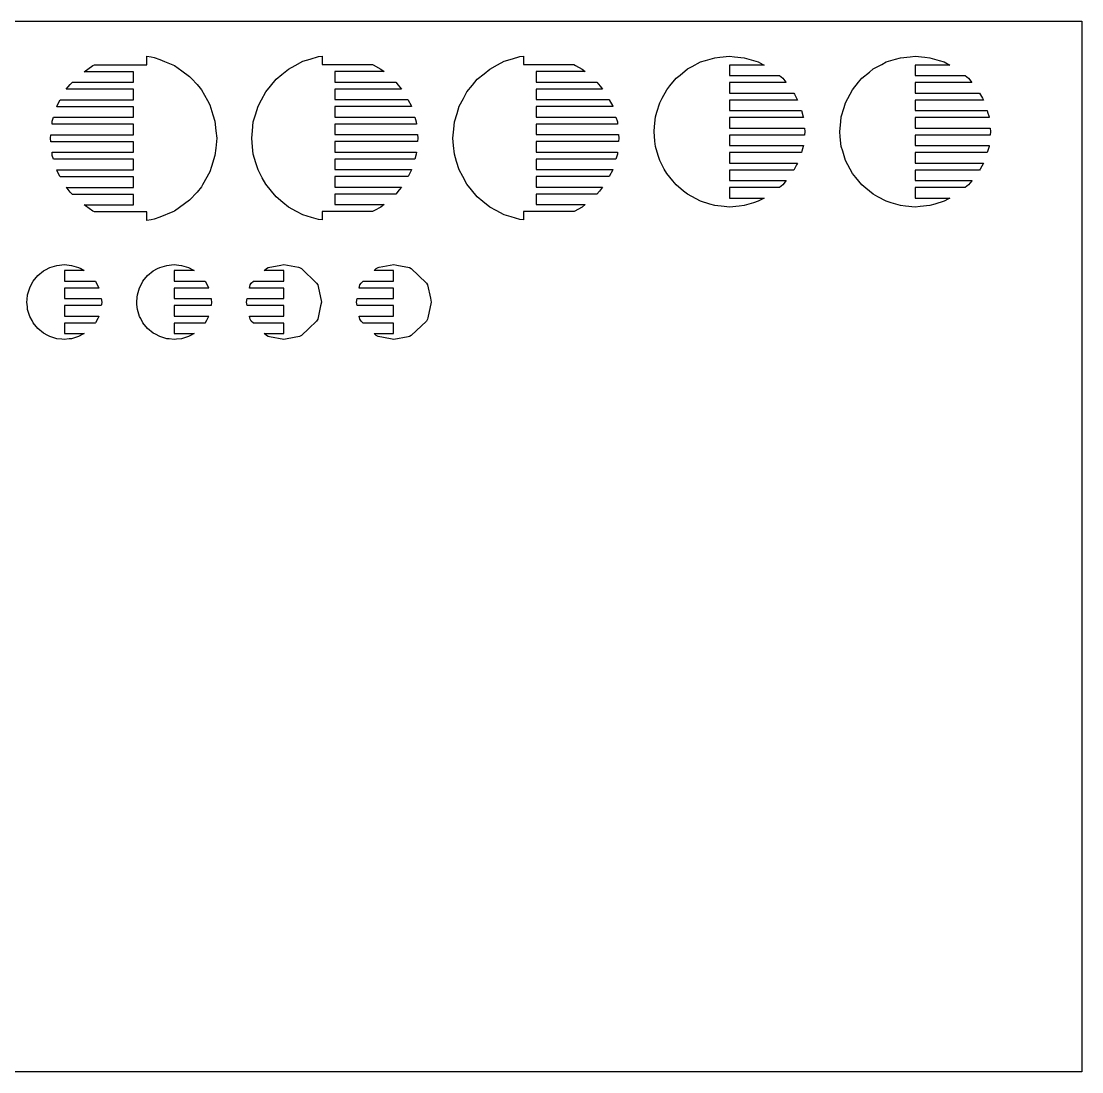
# Model space of a CAD drawing. Header units: metres. Extents: x 0 to 600, y 0 to 300.
# Drawn here: x 297.1 to 600, y 0 to 300 of the extents above; entities that cross this region are included whole.
import ezdxf

# ---------------------------------------------------------------- set-up
doc = ezdxf.new("R2010")
doc.units = ezdxf.units.M

msp = doc.modelspace()

# ---------------------------------------------------------------- linework, layer by layer
at = {"layer": 'sheet_boundary'}
for p, q in [((0, 300), (600, 300)), ((600, 300), (600, 0)), ((600, 0), (0, 0))]:
    msp.add_line(p, q, dxfattribs=at)
at = {"layer": 'X-1'}
for p, q in [((367.649428, 229.667776), (371.2315, 230.327824)), ((371.2315, 230.327824), (372.124956, 230.492457)), ((372.124956, 230.492457), (376.26113, 229.730307)), ((366.524219, 228.808483), (367.113968, 229.375569)), ((372.093706, 228.808483), (366.524219, 228.808483)), ((367.113968, 229.375569), (367.649428, 229.667776)), ((372.093706, 225.808483), (372.093706, 228.808483)), ((376.26113, 229.730307), (376.600485, 229.667776)), ((376.600485, 229.667776), (377.135944, 229.375569)), ((377.135944, 229.375569), (381.444761, 225.232337)), ((362.2727, 223.808483), (362.455107, 224.685741)), ((362.455107, 224.685741), (362.805151, 225.232337)), ((362.805151, 225.232337), (363.404323, 225.808483)), ((363.404323, 225.808483), (372.093706, 225.808483)), ((381.444761, 225.232337), (381.794805, 224.685741)), ((381.794805, 224.685741), (381.878039, 224.285445)), ((381.878039, 224.285445), (382.80893, 219.808483)), ((372.093706, 223.808483), (362.2727, 223.808483)), ((372.093706, 220.808483), (372.093706, 223.808483)), ((361.440983, 219.808483), (361.648912, 220.808483)), ((361.648912, 218.808483), (361.440983, 219.808483)), ((361.648912, 220.808483), (372.093706, 220.808483)), ((372.093706, 218.808483), (361.648912, 218.808483)), ((372.093706, 215.808483), (372.093706, 218.808483)), ((382.585499, 218.733932), (381.794805, 214.931225)), ((382.80893, 219.808483), (382.585499, 218.733932)), ((362.371874, 215.331522), (362.272699, 215.808483)), ((362.272699, 215.808483), (372.093706, 215.808483)), ((362.455107, 214.931225), (362.371874, 215.331522)), ((362.805151, 214.384629), (362.455107, 214.931225)), ((363.404323, 213.808483), (362.805151, 214.384629)), ((372.093706, 213.808483), (363.404323, 213.808483)), ((372.093706, 210.808483), (372.093706, 213.808483)), ((379.225985, 212.25112), (377.135944, 210.241397)), ((381.444761, 214.384629), (379.225985, 212.25112)), ((381.794805, 214.931225), (381.444761, 214.384629)), ((367.113968, 210.241397), (366.524218, 210.808483)), ((366.524218, 210.808483), (372.093706, 210.808483)), ((367.649428, 209.94919), (367.113968, 210.241397)), ((367.988783, 209.886659), (367.649428, 209.94919)), ((372.124956, 209.12451), (367.988783, 209.886659)), ((373.018413, 209.289142), (372.124956, 209.12451)), ((376.600485, 209.94919), (373.018413, 209.289142)), ((377.135944, 210.241397), (376.600485, 209.94919))]:
    msp.add_line(p, q, dxfattribs=at)
at = {"layer": 'X-10'}
for p, q in [((399.35673, 229.730307), (403.492903, 230.492457)), ((403.492903, 230.492457), (404.38636, 230.327824)), ((404.38636, 230.327824), (407.968432, 229.667776)), ((397.892165, 228.808483), (398.481915, 229.375569)), ((403.461653, 228.808483), (397.892165, 228.808483)), ((398.481915, 229.375569), (399.017375, 229.667776)), ((399.017375, 229.667776), (399.35673, 229.730307)), ((403.461653, 225.808483), (403.461653, 228.808483)), ((407.968432, 229.667776), (408.503891, 229.375569)), ((408.503891, 229.375569), (410.593932, 227.365846)), ((410.593932, 227.365846), (412.812708, 225.232337)), ((393.640647, 223.808483), (393.739821, 224.285445)), ((393.739821, 224.285445), (393.823054, 224.685741)), ((393.823054, 224.685741), (394.173098, 225.232337)), ((394.173098, 225.232337), (394.77227, 225.808483)), ((394.77227, 225.808483), (403.461653, 225.808483)), ((412.812708, 225.232337), (413.162753, 224.685741)), ((413.162753, 224.685741), (413.953446, 220.883034)), ((403.461653, 223.808483), (393.640647, 223.808483)), ((403.461653, 220.808483), (403.461653, 223.808483)), ((392.80893, 219.808483), (393.016859, 220.808483)), ((393.016859, 218.808483), (392.80893, 219.808483)), ((393.016859, 220.808483), (403.461653, 220.808483)), ((403.461653, 218.808483), (393.016859, 218.808483)), ((403.461653, 215.808483), (403.461653, 218.808483)), ((414.176877, 219.808483), (413.245986, 215.331522)), ((413.953446, 220.883034), (414.176877, 219.808483)), ((393.823054, 214.931225), (393.640647, 215.808483)), ((393.640647, 215.808483), (403.461653, 215.808483)), ((413.245986, 215.331522), (413.162753, 214.931225)), ((394.173098, 214.384629), (393.823054, 214.931225)), ((394.772271, 213.808483), (394.173098, 214.384629)), ((403.461653, 213.808483), (394.772271, 213.808483)), ((403.461653, 210.808483), (403.461653, 213.808483)), ((412.812708, 214.384629), (408.503891, 210.241397)), ((413.162753, 214.931225), (412.812708, 214.384629)), ((398.481915, 210.241397), (397.892166, 210.808483)), ((397.892166, 210.808483), (403.461653, 210.808483)), ((399.017375, 209.94919), (398.481915, 210.241397)), ((402.599447, 209.289142), (399.017375, 209.94919)), ((403.492903, 209.12451), (402.599447, 209.289142)), ((407.629077, 209.886659), (403.492903, 209.12451)), ((407.968432, 209.94919), (407.629077, 209.886659)), ((408.503891, 210.241397), (407.968432, 209.94919))]:
    msp.add_line(p, q, dxfattribs=at)
at = {"layer": 'X-7'}
for p, q in [((333.002075, 287.563024), (333.002075, 290)), ((333.002075, 290), (334.21361, 289.825916)), ((334.21361, 289.825916), (335.071562, 289.660012)), ((335.071562, 289.660012), (336.70227, 289.10438)), ((336.70227, 289.10438), (338.06199, 288.539849)), ((338.06199, 288.539849), (340.426814, 287.558017)), ((315.08132, 285.563024), (317.538077, 287.349765)), ((329.17102, 285.563024), (315.08132, 285.563024)), ((317.538077, 287.349765), (317.977726, 287.558017)), ((317.977726, 287.558017), (317.989786, 287.563024)), ((317.989786, 287.563024), (333.002075, 287.563024)), ((329.17102, 282.563024), (329.17102, 285.563024)), ((340.426814, 287.558017), (340.866463, 287.349765)), ((340.866463, 287.349765), (342.939248, 285.842277)), ((342.939248, 285.842277), (345.141415, 284.240693)), ((309.954401, 280.563024), (311.095669, 281.900222)), ((311.095669, 281.900222), (311.709474, 282.563024)), ((311.709474, 282.563024), (329.17102, 282.563024)), ((345.141415, 284.240693), (345.680517, 283.658558)), ((345.680517, 283.658558), (347.308871, 281.900222)), ((347.308871, 281.900222), (348.218353, 280.834602)), ((329.17102, 280.563024), (309.954401, 280.563024)), ((329.17102, 277.563024), (329.17102, 280.563024)), ((348.218353, 280.834602), (348.544657, 280.452279)), ((348.544657, 280.452279), (350.274794, 277.339814)), ((307.278405, 275.563024), (307.457304, 276.13011)), ((307.457304, 276.13011), (308.253823, 277.563024)), ((308.253823, 277.563024), (329.17102, 277.563024)), ((350.274794, 277.339814), (350.947236, 276.13011)), ((350.947236, 276.13011), (351.855457, 273.251166)), ((329.17102, 275.563024), (307.278405, 275.563024)), ((329.17102, 272.563024), (329.17102, 275.563024)), ((351.855457, 273.251166), (352.426737, 271.440281)), ((305.887948, 270.563024), (305.977804, 271.440281)), ((329.17102, 270.563024), (305.887948, 270.563024)), ((305.977804, 271.440281), (306.331995, 272.563024)), ((306.331995, 272.563024), (329.17102, 272.563024)), ((329.17102, 267.563024), (329.17102, 270.563024)), ((352.426737, 271.440281), (352.710428, 268.670606)), ((305.478238, 266.563024), (305.580665, 267.563024)), ((305.580665, 265.563024), (305.478238, 266.563024)), ((305.580665, 267.563024), (329.17102, 267.563024)), ((352.926302, 266.563024), (352.635527, 263.724188)), ((352.710428, 268.670606), (352.926302, 266.563024)), ((329.17102, 265.563024), (305.580665, 265.563024)), ((329.17102, 262.563024), (329.17102, 265.563024)), ((352.635527, 263.724188), (352.426737, 261.685766)), ((305.977804, 261.685766), (305.887948, 262.563024)), ((305.887948, 262.563024), (329.17102, 262.563024)), ((306.331995, 260.563024), (305.977804, 261.685766)), ((329.17102, 260.563024), (306.331995, 260.563024)), ((329.17102, 257.563024), (329.17102, 260.563024)), ((352.426737, 261.685766), (351.435686, 258.544261)), ((307.457304, 256.995937), (307.278405, 257.563024)), ((307.278405, 257.563024), (329.17102, 257.563024)), ((351.435686, 258.544261), (350.947236, 256.995937)), ((308.129746, 255.786233), (307.457304, 256.995937)), ((308.253823, 255.563024), (308.129746, 255.786233)), ((329.17102, 255.563024), (308.253823, 255.563024)), ((329.17102, 252.563024), (329.17102, 255.563024)), ((350.947236, 256.995937), (348.861454, 253.243677)), ((310.186187, 252.291445), (309.954401, 252.563024)), ((309.954401, 252.563024), (329.17102, 252.563024)), ((311.095669, 251.225826), (310.186187, 252.291445)), ((348.544657, 252.673768), (347.308871, 251.225826)), ((348.861454, 253.243677), (348.544657, 252.673768)), ((311.709474, 250.563024), (311.095669, 251.225826)), ((329.17102, 250.563024), (311.709474, 250.563024)), ((329.17102, 247.563024), (329.17102, 250.563024)), ((345.141415, 248.885354), (340.866463, 245.776282)), ((347.308871, 251.225826), (345.141415, 248.885354)), ((315.465292, 247.28377), (315.08132, 247.563024)), ((315.08132, 247.563024), (329.17102, 247.563024)), ((317.538077, 245.776282), (315.465292, 247.28377)), ((317.977726, 245.56803), (317.538077, 245.776282)), ((317.989786, 245.563024), (317.977726, 245.56803)), ((333.002075, 245.563024), (317.989786, 245.563024)), ((333.002075, 243.126047), (333.002075, 245.563024)), ((340.426814, 245.56803), (336.70227, 244.021668)), ((340.866463, 245.776282), (340.426814, 245.56803)), ((334.21361, 243.300131), (333.002075, 243.126047)), ((335.071562, 243.466035), (334.21361, 243.300131)), ((336.70227, 244.021668), (335.071562, 243.466035))]:
    msp.add_line(p, q, dxfattribs=at)
at = {"layer": 'Z-1'}
for p, q in [((305.300482, 229.679187), (307.304722, 230.287167)), ((307.304722, 230.287167), (308.004922, 230.356131)), ((308.004922, 230.356131), (309.389062, 230.492457)), ((309.389062, 230.492457), (310.089262, 230.423493)), ((310.089262, 230.423493), (311.473402, 230.287167)), ((311.473402, 230.287167), (313.477641, 229.679187)), ((300.505663, 225.744181), (301.834352, 227.363193)), ((301.834352, 227.363193), (303.453365, 228.691882)), ((303.453365, 228.691882), (304.073874, 229.023551)), ((304.073874, 229.023551), (305.300482, 229.679187)), ((315.106614, 228.808483), (309.420312, 228.808483)), ((309.420312, 228.808483), (309.420312, 225.808483)), ((313.477641, 229.679187), (314.098151, 229.347518)), ((314.098151, 229.347518), (315.106614, 228.808483)), ((299.518358, 223.897063), (299.850027, 224.517572)), ((299.850027, 224.517572), (300.505663, 225.744181)), ((309.420312, 225.808483), (318.219689, 225.808483)), ((318.219689, 225.808483), (318.272461, 225.744181)), ((318.272461, 225.744181), (318.60413, 225.123671)), ((318.60413, 225.123671), (319.259766, 223.897063)), ((298.774052, 220.508683), (298.910378, 221.892823)), ((298.910378, 221.892823), (299.518358, 223.897063)), ((319.286636, 223.808483), (309.420312, 223.808483)), ((309.420312, 223.808483), (309.420312, 220.808483)), ((319.259766, 223.897063), (319.286636, 223.808483)), ((298.705088, 219.808483), (298.774052, 220.508683)), ((298.841414, 218.424344), (298.705088, 219.808483)), ((298.910378, 217.724143), (298.841414, 218.424344)), ((309.420312, 220.808483), (319.974544, 220.808483)), ((319.974544, 218.808483), (309.420312, 218.808483)), ((309.420312, 218.808483), (309.420312, 215.808483)), ((319.974544, 220.808483), (320.073035, 219.808483)), ((320.004072, 219.108283), (319.974544, 218.808483)), ((320.073035, 219.808483), (320.004072, 219.108283)), ((299.518358, 215.719904), (298.910378, 217.724143)), ((300.173994, 214.493295), (299.518358, 215.719904)), ((309.420312, 215.808483), (319.286636, 215.808483)), ((318.928097, 215.099394), (318.272461, 213.872786)), ((319.259766, 215.719904), (318.928097, 215.099394)), ((319.286636, 215.808483), (319.259766, 215.719904)), ((300.505663, 213.872786), (300.173994, 214.493295)), ((301.834352, 212.253773), (300.505663, 213.872786)), ((303.453365, 210.925084), (301.834352, 212.253773)), ((318.219689, 213.808483), (309.420312, 213.808483)), ((309.420312, 213.808483), (309.420312, 210.808483)), ((318.272461, 213.872786), (318.219689, 213.808483)), ((304.679973, 210.269448), (303.453365, 210.925084)), ((305.300482, 209.937779), (304.679973, 210.269448)), ((307.304722, 209.329799), (305.300482, 209.937779)), ((308.688862, 209.193473), (307.304722, 209.329799)), ((309.389062, 209.12451), (308.688862, 209.193473)), ((310.773201, 209.260836), (309.389062, 209.12451)), ((309.420312, 210.808483), (315.106614, 210.808483)), ((311.473402, 209.329799), (310.773201, 209.260836)), ((313.477641, 209.937779), (311.473402, 209.329799)), ((314.70425, 210.593415), (313.477641, 209.937779)), ((315.106614, 210.808483), (314.70425, 210.593415))]:
    msp.add_line(p, q, dxfattribs=at)
at = {"layer": 'Z-10'}
for p, q in [((336.668429, 229.679187), (338.672669, 230.287167)), ((338.672669, 230.287167), (340.056809, 230.423493)), ((340.056809, 230.423493), (340.757009, 230.492457)), ((340.757009, 230.492457), (342.141149, 230.356131)), ((342.141149, 230.356131), (342.841349, 230.287167)), ((342.841349, 230.287167), (344.845589, 229.679187)), ((331.87361, 225.744181), (333.202299, 227.363193)), ((333.202299, 227.363193), (334.821312, 228.691882)), ((334.821312, 228.691882), (336.04792, 229.347518)), ((336.04792, 229.347518), (336.668429, 229.679187)), ((346.474561, 228.808483), (340.788259, 228.808483)), ((340.788259, 228.808483), (340.788259, 225.808483)), ((344.845589, 229.679187), (346.072197, 229.023551)), ((346.072197, 229.023551), (346.474561, 228.808483)), ((330.886305, 223.897063), (331.541941, 225.123671)), ((331.541941, 225.123671), (331.87361, 225.744181)), ((340.788259, 225.808483), (349.587636, 225.808483)), ((349.587636, 225.808483), (349.640408, 225.744181)), ((349.640408, 225.744181), (350.296044, 224.517572)), ((350.296044, 224.517572), (350.627713, 223.897063)), ((330.073035, 219.808483), (330.209362, 221.192623)), ((330.209362, 221.192623), (330.278325, 221.892823)), ((330.278325, 221.892823), (330.886305, 223.897063)), ((350.654584, 223.808483), (340.788259, 223.808483)), ((340.788259, 223.808483), (340.788259, 220.808483)), ((350.627713, 223.897063), (350.654584, 223.808483)), ((330.141999, 219.108283), (330.073035, 219.808483)), ((330.278325, 217.724143), (330.141999, 219.108283)), ((340.788259, 220.808483), (351.342491, 220.808483)), ((351.342491, 218.808483), (340.788259, 218.808483)), ((340.788259, 218.808483), (340.788259, 215.808483)), ((351.342491, 220.808483), (351.372019, 220.508683)), ((351.440983, 219.808483), (351.342491, 218.808483)), ((351.372019, 220.508683), (351.440983, 219.808483)), ((330.886305, 215.719904), (330.278325, 217.724143)), ((331.217974, 215.099394), (330.886305, 215.719904)), ((331.87361, 213.872786), (331.217974, 215.099394)), ((340.788259, 215.808483), (350.654584, 215.808483)), ((350.627713, 215.719904), (349.972077, 214.493295)), ((350.654584, 215.808483), (350.627713, 215.719904)), ((333.202299, 212.253773), (331.87361, 213.872786)), ((334.821312, 210.925084), (333.202299, 212.253773)), ((349.587636, 213.808483), (340.788259, 213.808483)), ((340.788259, 213.808483), (340.788259, 210.808483)), ((349.640408, 213.872786), (349.587636, 213.808483)), ((349.972077, 214.493295), (349.640408, 213.872786)), ((335.441821, 210.593415), (334.821312, 210.925084)), ((336.668429, 209.937779), (335.441821, 210.593415)), ((338.672669, 209.329799), (336.668429, 209.937779)), ((339.37287, 209.260836), (338.672669, 209.329799)), ((340.757009, 209.12451), (339.37287, 209.260836)), ((341.457209, 209.193473), (340.757009, 209.12451)), ((340.788259, 210.808483), (346.474562, 210.808483)), ((342.841349, 209.329799), (341.457209, 209.193473)), ((344.845589, 209.937779), (342.841349, 209.329799)), ((345.466098, 210.269448), (344.845589, 209.937779)), ((346.474562, 210.808483), (345.466098, 210.269448))]:
    msp.add_line(p, q, dxfattribs=at)
at = {"layer": 'Z-3'}
for p, q in [((488.674205, 287.057703), (491.112834, 288.361177)), ((491.112834, 288.361177), (492.505518, 288.783644)), ((492.505518, 288.783644), (495.151585, 289.58632)), ((495.151585, 289.58632), (496.599928, 289.728969)), ((496.599928, 289.728969), (499.351746, 290)), ((499.351746, 290), (500.800089, 289.857351)), ((500.800089, 289.857351), (503.551906, 289.58632)), ((503.551906, 289.58632), (504.94459, 289.163854)), ((504.94459, 289.163854), (507.590657, 288.361177)), ((507.590657, 288.361177), (508.874162, 287.675129)), ((485.253224, 284.617474), (487.3907, 286.371655)), ((487.3907, 286.371655), (488.674205, 287.057703)), ((509.256648, 287.470686), (499.382996, 287.470686)), ((499.382996, 287.470686), (499.382996, 284.470686)), ((508.874162, 287.675129), (509.256648, 287.470686)), ((482.374041, 281.556733), (484.128222, 283.69421)), ((484.128222, 283.69421), (485.253224, 284.617474)), ((499.382996, 284.470686), (513.629129, 284.470686)), ((515.579388, 282.470686), (499.382996, 282.470686)), ((499.382996, 282.470686), (499.382996, 279.470686)), ((513.629129, 284.470686), (514.575269, 283.69421)), ((514.575269, 283.69421), (515.498534, 282.569208)), ((515.498534, 282.569208), (515.579388, 282.470686)), ((480.147303, 277.993102), (481.450777, 280.431732)), ((481.450777, 280.431732), (482.374041, 281.556733)), ((499.382996, 279.470686), (517.766404, 279.470686)), ((517.766404, 279.470686), (517.938763, 279.148227)), ((517.938763, 279.148227), (518.835426, 277.470686)), ((478.658578, 274.063531), (479.461255, 276.709598)), ((479.461255, 276.709598), (480.147303, 277.993102)), ((518.835426, 277.470686), (499.382996, 277.470686)), ((499.382996, 277.470686), (499.382996, 274.470686)), ((477.965081, 269.919029), (478.236112, 272.670847)), ((478.236112, 272.670847), (478.658578, 274.063531)), ((499.382996, 274.470686), (519.921403, 274.470686)), ((519.921403, 274.470686), (520.467379, 272.670847)), ((520.467379, 272.670847), (520.487093, 272.470686)), ((477.822432, 268.470686), (477.965081, 269.919029)), ((520.487093, 272.470686), (499.382996, 272.470686)), ((499.382996, 272.470686), (499.382996, 269.470686)), ((478.093463, 265.718869), (477.822432, 268.470686)), ((499.382996, 269.470686), (520.782568, 269.470686)), ((520.782568, 267.470686), (499.382996, 267.470686)), ((499.382996, 267.470686), (499.382996, 264.470686)), ((520.782568, 269.470686), (520.881059, 268.470686)), ((520.881059, 268.470686), (520.782568, 267.470686)), ((478.236112, 264.270526), (478.093463, 265.718869)), ((479.038788, 261.624459), (478.236112, 264.270526)), ((499.382996, 264.470686), (520.487093, 264.470686)), ((520.467379, 264.270526), (520.044913, 262.877842)), ((520.487093, 264.470686), (520.467379, 264.270526)), ((479.461255, 260.231775), (479.038788, 261.624459)), ((519.921403, 262.470686), (499.382996, 262.470686)), ((499.382996, 262.470686), (499.382996, 259.470686)), ((520.044913, 262.877842), (519.921403, 262.470686)), ((480.764729, 257.793146), (479.461255, 260.231775)), ((481.450777, 256.509641), (480.764729, 257.793146)), ((499.382996, 259.470686), (518.835426, 259.470686)), ((518.556189, 258.94827), (517.766404, 257.470686)), ((518.835426, 259.470686), (518.556189, 258.94827)), ((483.204958, 254.372164), (481.450777, 256.509641)), ((517.766404, 257.470686), (499.382996, 257.470686)), ((499.382996, 257.470686), (499.382996, 254.470686)), ((499.382996, 254.470686), (515.579388, 254.470686)), ((515.579388, 254.470686), (514.575269, 253.247163)), ((484.128222, 253.247163), (483.204958, 254.372164)), ((486.265699, 251.492982), (484.128222, 253.247163)), ((487.3907, 250.569717), (486.265699, 251.492982)), ((513.629129, 252.470686), (499.382996, 252.470686)), ((499.382996, 252.470686), (499.382996, 249.470686)), ((514.575269, 253.247163), (513.629129, 252.470686)), ((489.829329, 249.266243), (487.3907, 250.569717)), ((491.112834, 248.580195), (489.829329, 249.266243)), ((493.758901, 247.777519), (491.112834, 248.580195)), ((499.382996, 249.470686), (509.256649, 249.470686)), ((507.590657, 248.580195), (506.197973, 248.157729)), ((509.256649, 249.470686), (507.590657, 248.580195)), ((495.151585, 247.355053), (493.758901, 247.777519)), ((497.903402, 247.084022), (495.151585, 247.355053)), ((499.351746, 246.941373), (497.903402, 247.084022)), ((502.103563, 247.212403), (499.351746, 246.941373)), ((503.551906, 247.355053), (502.103563, 247.212403)), ((506.197973, 248.157729), (503.551906, 247.355053))]:
    msp.add_line(p, q, dxfattribs=at)
at = {"layer": 'Z-4'}
for p, q in [((375.338402, 287.35311), (377.571541, 288.546748)), ((377.571541, 288.546748), (379.598908, 289.161743)), ((379.598908, 289.161743), (382.022006, 289.896782)), ((382.022006, 289.896782), (383.069993, 290)), ((383.069993, 290), (383.069993, 287.6286)), ((369.874911, 283.404024), (371.512606, 284.748046)), ((371.512606, 284.748046), (373.469969, 286.354412)), ((373.469969, 286.354412), (375.338402, 287.35311)), ((383.069993, 287.6286), (397.446862, 287.6286)), ((400.715104, 285.6286), (386.681585, 285.6286)), ((386.681585, 285.6286), (386.681585, 282.6286)), ((397.446862, 287.6286), (397.597561, 287.54805)), ((397.597561, 287.54805), (399.8307, 286.354412)), ((399.8307, 286.354412), (400.715104, 285.6286)), ((368.268545, 281.446661), (369.874911, 283.404024)), ((386.681585, 282.6286), (404.062132, 282.6286)), ((404.062132, 282.6286), (404.76978, 281.766329)), ((404.76978, 281.766329), (405.70349, 280.6286)), ((365.730885, 277.575827), (366.924524, 279.808966)), ((366.924524, 279.808966), (368.268545, 281.446661)), ((405.70349, 280.6286), (386.681585, 280.6286)), ((386.681585, 280.6286), (386.681585, 277.6286)), ((363.997148, 273.284297), (364.732187, 275.707394)), ((364.732187, 275.707394), (365.730885, 277.575827)), ((386.681585, 277.6286), (407.541576, 277.6286)), ((407.541576, 277.6286), (408.568483, 275.707394)), ((408.568483, 275.707394), (408.592385, 275.6286)), ((363.382153, 271.25693), (363.997148, 273.284297)), ((408.592385, 275.6286), (386.681585, 275.6286)), ((386.681585, 275.6286), (386.681585, 272.6286)), ((386.681585, 272.6286), (409.502425, 272.6286)), ((409.502425, 272.6286), (409.918517, 271.25693)), ((363.133961, 268.736992), (363.382153, 271.25693)), ((409.980402, 270.6286), (386.681585, 270.6286)), ((386.681585, 270.6286), (386.681585, 267.6286)), ((409.918517, 271.25693), (409.980402, 270.6286)), ((362.926302, 266.6286), (363.133961, 268.736992)), ((363.174495, 264.108663), (362.926302, 266.6286)), ((386.681585, 267.6286), (410.275876, 267.6286)), ((410.275876, 267.6286), (410.374367, 266.6286)), ((410.374367, 266.6286), (410.275876, 265.6286)), ((363.382153, 262.000271), (363.174495, 264.108663)), ((410.275876, 265.6286), (386.681585, 265.6286)), ((386.681585, 265.6286), (386.681585, 262.6286)), ((364.117192, 259.577174), (363.382153, 262.000271)), ((386.681585, 262.6286), (409.980402, 262.6286)), ((409.502425, 260.6286), (386.681585, 260.6286)), ((386.681585, 260.6286), (386.681585, 257.6286)), ((409.918517, 262.000271), (409.502425, 260.6286)), ((409.980402, 262.6286), (409.918517, 262.000271)), ((364.732187, 257.549806), (364.117192, 259.577174)), ((365.925825, 255.316667), (364.732187, 257.549806)), ((386.681585, 257.6286), (408.592385, 257.6286)), ((408.568483, 257.549806), (407.569784, 255.681374)), ((408.592385, 257.6286), (408.568483, 257.549806)), ((366.924524, 253.448235), (365.925825, 255.316667)), ((407.541576, 255.6286), (386.681585, 255.6286)), ((386.681585, 255.6286), (386.681585, 252.6286)), ((407.569784, 255.681374), (407.541576, 255.6286)), ((368.530889, 251.490872), (366.924524, 253.448235)), ((369.874911, 249.853177), (368.530889, 251.490872)), ((386.681585, 252.6286), (405.703489, 252.6286)), ((405.032124, 251.81054), (404.062132, 250.6286)), ((405.703489, 252.6286), (405.032124, 251.81054)), ((371.832274, 248.246811), (369.874911, 249.853177)), ((404.062132, 250.6286), (386.681585, 250.6286)), ((386.681585, 250.6286), (386.681585, 247.6286)), ((373.469969, 246.902789), (371.832274, 248.246811)), ((375.703108, 245.709151), (373.469969, 246.902789)), ((377.571541, 244.710453), (375.703108, 245.709151)), ((397.446862, 245.6286), (383.069992, 245.6286)), ((383.069992, 245.6286), (383.069992, 243.257201)), ((386.681585, 247.6286), (400.715104, 247.6286)), ((397.962268, 245.904091), (397.446862, 245.6286)), ((399.8307, 246.902789), (397.962268, 245.904091)), ((400.715104, 247.6286), (399.8307, 246.902789)), ((379.994638, 243.975414), (377.571541, 244.710453)), ((382.022006, 243.360419), (379.994638, 243.975414)), ((383.069992, 243.257201), (382.022006, 243.360419))]:
    msp.add_line(p, q, dxfattribs=at)
at = {"layer": 'Z-7'}
for p, q in [((433.151173, 287.54805), (435.019606, 288.546748)), ((435.019606, 288.546748), (437.442703, 289.281787)), ((437.442703, 289.281787), (439.47007, 289.896782)), ((439.47007, 289.896782), (440.518057, 290)), ((440.518057, 290), (440.518057, 287.628601)), ((427.322976, 283.404024), (429.280339, 285.01039)), ((429.280339, 285.01039), (430.918034, 286.354412)), ((430.918034, 286.354412), (433.151173, 287.54805)), ((440.518057, 287.628601), (454.894926, 287.628601)), ((458.163169, 285.628601), (444.129649, 285.628601)), ((444.129649, 285.628601), (444.129649, 282.628601)), ((454.894926, 287.628601), (455.410333, 287.35311)), ((455.410333, 287.35311), (457.278765, 286.354412)), ((457.278765, 286.354412), (458.163169, 285.628601)), ((424.372588, 279.808966), (425.978954, 281.76633)), ((425.978954, 281.76633), (427.322976, 283.404024)), ((444.129649, 282.628601), (461.510196, 282.628601)), ((461.510196, 282.628601), (462.480189, 281.446661)), ((423.37389, 277.940534), (424.372588, 279.808966)), ((463.151554, 280.628601), (444.129649, 280.628601)), ((444.129649, 280.628601), (444.129649, 277.628601)), ((462.480189, 281.446661), (463.151554, 280.628601)), ((421.565257, 273.680027), (422.180252, 275.707395)), ((422.180252, 275.707395), (423.37389, 277.940534)), ((444.129649, 277.628601), (464.989641, 277.628601)), ((464.989641, 277.628601), (465.017849, 277.575827)), ((465.017849, 277.575827), (466.016547, 275.707395)), ((466.016547, 275.707395), (466.040449, 275.628601)), ((420.830218, 271.25693), (421.565257, 273.680027)), ((466.040449, 275.628601), (444.129649, 275.628601)), ((444.129649, 275.628601), (444.129649, 272.628601)), ((444.129649, 272.628601), (466.95049, 272.628601)), ((466.95049, 272.628601), (467.366581, 271.25693)), ((420.622559, 269.148538), (420.830218, 271.25693)), ((467.428466, 270.628601), (444.129649, 270.628601)), ((444.129649, 270.628601), (444.129649, 267.628601)), ((467.366581, 271.25693), (467.428466, 270.628601)), ((420.374367, 266.628601), (420.622559, 269.148538)), ((420.582026, 264.520209), (420.374367, 266.628601)), ((444.129649, 267.628601), (467.72394, 267.628601)), ((467.72394, 267.628601), (467.822432, 266.628601)), ((467.822432, 266.628601), (467.72394, 265.628601)), ((420.830218, 262.000271), (420.582026, 264.520209)), ((467.72394, 265.628601), (444.129649, 265.628601)), ((444.129649, 265.628601), (444.129649, 262.628601)), ((421.445213, 259.972904), (420.830218, 262.000271)), ((444.129649, 262.628601), (467.428466, 262.628601)), ((466.950489, 260.628601), (444.129649, 260.628601)), ((444.129649, 260.628601), (444.129649, 257.628601)), ((467.366581, 262.000271), (466.950489, 260.628601)), ((467.428466, 262.628601), (467.366581, 262.000271)), ((422.180252, 257.549807), (421.445213, 259.972904)), ((423.17895, 255.681374), (422.180252, 257.549807)), ((444.129649, 257.628601), (466.040449, 257.628601)), ((466.016547, 257.549807), (464.989641, 255.628601)), ((466.040449, 257.628601), (466.016547, 257.549807)), ((424.372588, 253.448235), (423.17895, 255.681374)), ((464.989641, 255.628601), (444.129649, 255.628601)), ((444.129649, 255.628601), (444.129649, 252.628601)), ((425.71661, 251.81054), (424.372588, 253.448235)), ((427.322976, 249.853177), (425.71661, 251.81054)), ((444.129649, 252.628601), (463.151554, 252.628601)), ((462.217845, 251.490872), (461.510197, 250.628601)), ((463.151554, 252.628601), (462.217845, 251.490872)), ((428.960671, 248.509155), (427.322976, 249.853177)), ((430.918034, 246.902789), (428.960671, 248.509155)), ((461.510197, 250.628601), (444.129649, 250.628601)), ((444.129649, 250.628601), (444.129649, 247.628601)), ((432.786466, 245.904091), (430.918034, 246.902789)), ((435.019606, 244.710453), (432.786466, 245.904091)), ((454.894927, 245.628601), (440.518057, 245.628601)), ((440.518057, 245.628601), (440.518057, 243.257201)), ((444.129649, 247.628601), (458.163168, 247.628601)), ((455.045626, 245.709151), (454.894927, 245.628601)), ((457.278765, 246.902789), (455.045626, 245.709151)), ((458.163168, 247.628601), (457.278765, 246.902789)), ((437.046973, 244.095458), (435.019606, 244.710453)), ((439.47007, 243.360419), (437.046973, 244.095458)), ((440.518057, 243.257201), (439.47007, 243.360419))]:
    msp.add_line(p, q, dxfattribs=at)
at = {"layer": 'Z-8'}
for p, q in [((542.887957, 287.675129), (544.171462, 288.361177)), ((544.171462, 288.361177), (546.817529, 289.163854)), ((546.817529, 289.163854), (548.210212, 289.58632)), ((548.210212, 289.58632), (550.96203, 289.857351)), ((550.96203, 289.857351), (552.410373, 290)), ((552.410373, 290), (555.16219, 289.728969)), ((555.16219, 289.728969), (556.610534, 289.58632)), ((556.610534, 289.58632), (559.2566, 288.783644)), ((559.2566, 288.783644), (560.649284, 288.361177)), ((560.649284, 288.361177), (562.315276, 287.470686)), ((537.18685, 283.69421), (539.324326, 285.448391)), ((539.324326, 285.448391), (540.449328, 286.371655)), ((540.449328, 286.371655), (542.887957, 287.675129)), ((562.315276, 287.470686), (552.441623, 287.470686)), ((552.441623, 287.470686), (552.441623, 284.470686)), ((534.509404, 280.431732), (536.263585, 282.569208)), ((536.263585, 282.569208), (537.18685, 283.69421)), ((552.441623, 284.470686), (566.687757, 284.470686)), ((568.638016, 282.470686), (552.441623, 282.470686)), ((552.441623, 282.470686), (552.441623, 279.470686)), ((566.687757, 284.470686), (567.633896, 283.69421)), ((567.633896, 283.69421), (568.638016, 282.470686)), ((532.519882, 276.709598), (533.823356, 279.148227)), ((533.823356, 279.148227), (534.509404, 280.431732)), ((552.441623, 279.470686), (570.825031, 279.470686)), ((570.825031, 279.470686), (571.614816, 277.993102)), ((532.097416, 275.316914), (532.519882, 276.709598)), ((571.894053, 277.470686), (552.441623, 277.470686)), ((552.441623, 277.470686), (552.441623, 274.470686)), ((571.614816, 277.993102), (571.894053, 277.470686)), ((531.15209, 271.222504), (531.294739, 272.670847)), ((531.294739, 272.670847), (532.097416, 275.316914)), ((552.441623, 274.470686), (572.980031, 274.470686)), ((572.980031, 274.470686), (573.10354, 274.063531)), ((573.10354, 274.063531), (573.526007, 272.670847)), ((573.526007, 272.670847), (573.545721, 272.470686)), ((530.881059, 268.470686), (531.15209, 271.222504)), ((573.545721, 272.470686), (552.441623, 272.470686)), ((552.441623, 272.470686), (552.441623, 269.470686)), ((531.023709, 267.022343), (530.881059, 268.470686)), ((531.294739, 264.270526), (531.023709, 267.022343)), ((552.441623, 269.470686), (573.841195, 269.470686)), ((573.841195, 267.470686), (552.441623, 267.470686)), ((552.441623, 267.470686), (552.441623, 264.470686)), ((573.841195, 269.470686), (573.939687, 268.470686)), ((573.939687, 268.470686), (573.841195, 267.470686)), ((531.717206, 262.877842), (531.294739, 264.270526)), ((552.441623, 264.470686), (573.545721, 264.470686)), ((573.526007, 264.270526), (572.980031, 262.470686)), ((573.545721, 264.470686), (573.526007, 264.270526)), ((532.519882, 260.231775), (531.717206, 262.877842)), ((572.980031, 262.470686), (552.441623, 262.470686)), ((552.441623, 262.470686), (552.441623, 259.470686)), ((533.20593, 258.94827), (532.519882, 260.231775)), ((534.509404, 256.509641), (533.20593, 258.94827)), ((552.441623, 259.470686), (571.894054, 259.470686)), ((570.99739, 257.793146), (570.825032, 257.470686)), ((571.894054, 259.470686), (570.99739, 257.793146)), ((535.432669, 255.384639), (534.509404, 256.509641)), ((537.18685, 253.247163), (535.432669, 255.384639)), ((570.825032, 257.470686), (552.441623, 257.470686)), ((552.441623, 257.470686), (552.441623, 254.470686)), ((552.441623, 254.470686), (568.638016, 254.470686)), ((568.638016, 254.470686), (568.557161, 254.372164)), ((538.311851, 252.323898), (537.18685, 253.247163)), ((540.449328, 250.569717), (538.311851, 252.323898)), ((566.687757, 252.470686), (552.441623, 252.470686)), ((552.441623, 252.470686), (552.441623, 249.470686)), ((567.633896, 253.247163), (566.687757, 252.470686)), ((568.557161, 254.372164), (567.633896, 253.247163)), ((541.732832, 249.883669), (540.449328, 250.569717)), ((544.171462, 248.580195), (541.732832, 249.883669)), ((545.564146, 248.157729), (544.171462, 248.580195)), ((552.441623, 249.470686), (562.315275, 249.470686)), ((560.649284, 248.580195), (558.003218, 247.777519)), ((561.932789, 249.266243), (560.649284, 248.580195)), ((562.315275, 249.470686), (561.932789, 249.266243)), ((548.210212, 247.355053), (545.564146, 248.157729)), ((549.658556, 247.212403), (548.210212, 247.355053)), ((552.410373, 246.941373), (549.658556, 247.212403)), ((553.858716, 247.084022), (552.410373, 246.941373)), ((556.610534, 247.355053), (553.858716, 247.084022)), ((558.003218, 247.777519), (556.610534, 247.355053))]:
    msp.add_line(p, q, dxfattribs=at)

doc.saveas('drawing.dxf')
